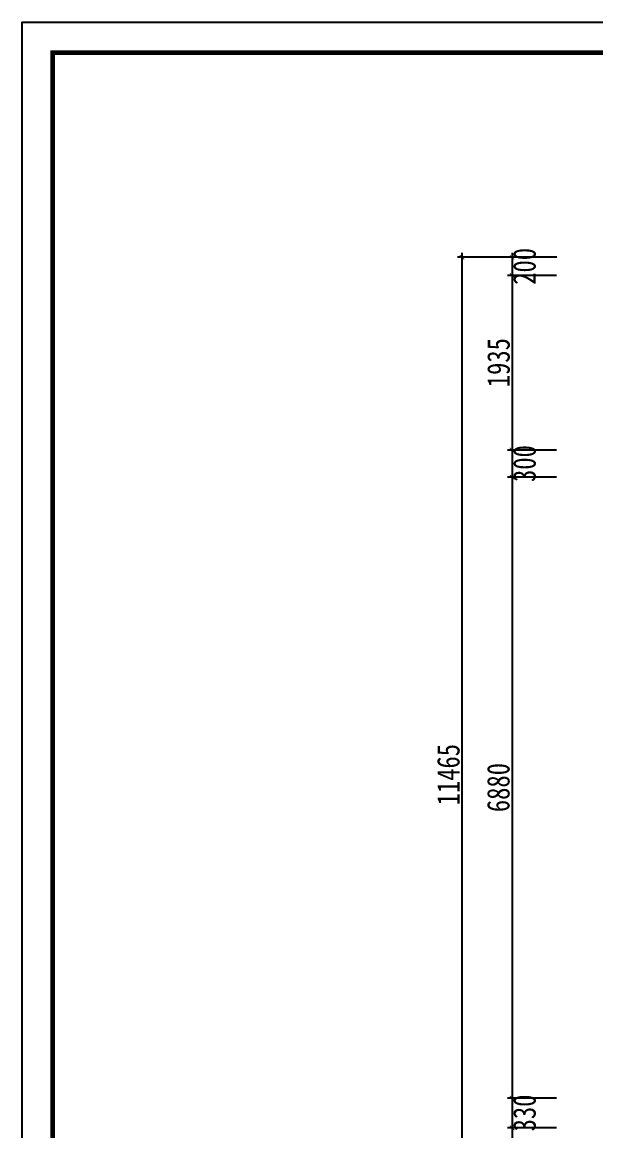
# Model space of a CAD drawing. Header units: millimetres. Extents: x -77055 to 331180, y -861586 to -491011.
# Drawn here: x -77055 to -70698, y -754139 to -741856 of the extents above; entities that cross this region are included whole.
import ezdxf

# ---------------------------------------------------------------- set-up
doc = ezdxf.new("R2010")
doc.units = ezdxf.units.MM
doc.header["$PDMODE"] = 3
for name, color, linetype in [('0-01图框模板说明', 2, 'Continuous'), ('0-02图框细线', 136, 'Continuous'), ('250', 250, 'Continuous')]:
    doc.layers.add(name, color=color, linetype=linetype)
doc.styles.add('DIM', font='simhei.ttf', dxfattribs={"width": 0.8})
doc.dimstyles.new('1-50', dxfattribs={"dimscale": 50, "dimtxt": 5, "dimasz": 1, "dimexe": 1, "dimexo": 0.1, "dimgap": 0.5, "dimtad": 1, "dimdec": 0, "dimdsep": 46, "dimtxsty": 'DIM', "dimblk": 'ARCHTICK', "dimcen": 4, "dimdle": 1, "dimclrd": 3, "dimclre": 3, "dimclrt": 1, "dimadec": 0, "dimazin": 0, "dimtfac": 1, "dimtdec": 0, "dimtmove": 2, "dimatfit": 3, "dimldrblk": 'DOT', "dimfxl": 15, "dimfxlon": 1, "dimarcsym": 0})

# ---------------------------------------------------------------- blocks, each defined once
blk = doc.blocks.new('_ArchTick')
at = {"color": 0, "linetype": 'ByBlock', "const_width": 0.15}
blk.add_lwpolyline([(-0.5, -0.5), (0.5, 0.5)], dxfattribs=at)
blk = doc.blocks.new('*D423')
at = {"layer": '250', "color": 3, "lineweight": -2}
for p, q in [((-71130, -744461), (-71675, -744461)), ((-71625, -744411), (-71625, -744711)), ((-71135, -744661), (-71675, -744661))]:
    blk.add_line(p, q, dxfattribs=at)
at = {"layer": 'Defpoints', "color": 0}
for p in [(-71125, -744461), (-71625, -744661), (-71130, -744661)]:
    blk.add_point(p, dxfattribs=at)
at = {"layer": '250', "color": 3, "lineweight": -2, "xscale": 50, "yscale": 50, "zscale": 50}
for p, rotation in [((-71625, -744461), 90), ((-71625, -744661), 270)]:
    blk.add_blockref('_ArchTick', p, dxfattribs=dict(at, rotation=rotation))
at = {"layer": '250', "color": 1, "insert": (-71487, -744561), "char_height": 250, "attachment_point": 5, "rotation": 90, "style": 'DIM'}
blk.add_mtext('200', dxfattribs=at)
blk = doc.blocks.new('_Dot')
at = {"color": 0, "linetype": 'ByBlock', "lineweight": -2}
blk.add_line((-0.5, 0), (-1, 0), dxfattribs=at)
at = {"color": 0, "linetype": 'ByBlock', "const_width": 0.5}
blk.add_lwpolyline([(-0.25, 0, 1), (0.25, 0, 1)], format="xyb", close=True, dxfattribs=at)
blk = doc.blocks.new('*D424')
at = {"layer": '250', "color": 3, "lineweight": -2}
for p, q in [((-71625, -744611), (-71625, -746646)), ((-71135, -744661), (-71675, -744661)), ((-71295, -746596), (-71675, -746596))]:
    blk.add_line(p, q, dxfattribs=at)
at = {"layer": 'Defpoints', "color": 0}
for p in [(-71130, -744661), (-71625, -746596), (-71290, -746596)]:
    blk.add_point(p, dxfattribs=at)
at = {"layer": '250', "color": 3, "lineweight": -2, "xscale": 50, "yscale": 50, "zscale": 50}
for p, rotation in [((-71625, -744661), 90), ((-71625, -746596), 270)]:
    blk.add_blockref('_ArchTick', p, dxfattribs=dict(at, rotation=rotation))
at = {"layer": '250', "color": 1, "insert": (-71775, -745628), "char_height": 250, "attachment_point": 5, "rotation": 90, "style": 'DIM'}
blk.add_mtext('1935', dxfattribs=at)
blk = doc.blocks.new('*D425')
at = {"layer": '250', "color": 3, "lineweight": -2}
for p, q in [((-71625, -746546), (-71625, -746946)), ((-71135, -746596), (-71675, -746596)), ((-71135, -746896), (-71675, -746896))]:
    blk.add_line(p, q, dxfattribs=at)
at = {"layer": 'Defpoints', "color": 0}
for p in [(-71130, -746596), (-71625, -746896), (-71130, -746896)]:
    blk.add_point(p, dxfattribs=at)
at = {"layer": '250', "color": 3, "lineweight": -2, "xscale": 50, "yscale": 50, "zscale": 50}
for p, rotation in [((-71625, -746596), 90), ((-71625, -746896), 270)]:
    blk.add_blockref('_ArchTick', p, dxfattribs=dict(at, rotation=rotation))
at = {"layer": '250', "color": 1, "insert": (-71487, -746746), "char_height": 250, "attachment_point": 5, "rotation": 90, "style": 'DIM'}
blk.add_mtext('300', dxfattribs=at)
blk = doc.blocks.new('*D426')
at = {"layer": '250', "color": 3, "lineweight": -2}
for p, q in [((-71135, -746896), (-71675, -746896)), ((-71625, -746846), (-71625, -753826)), ((-71135, -753776), (-71675, -753776))]:
    blk.add_line(p, q, dxfattribs=at)
at = {"layer": 'Defpoints', "color": 0}
for p in [(-71130, -746896), (-71625, -753776), (-71130, -753776)]:
    blk.add_point(p, dxfattribs=at)
at = {"layer": '250', "color": 3, "lineweight": -2, "xscale": 50, "yscale": 50, "zscale": 50}
for p, rotation in [((-71625, -746896), 90), ((-71625, -753776), 270)]:
    blk.add_blockref('_ArchTick', p, dxfattribs=dict(at, rotation=rotation))
at = {"layer": '250', "color": 1, "insert": (-71777, -750336), "char_height": 250, "attachment_point": 5, "rotation": 90, "style": 'DIM'}
blk.add_mtext('6880', dxfattribs=at)
blk = doc.blocks.new('*D427')
at = {"layer": '250', "color": 3, "lineweight": -2}
for p, q in [((-71135, -753776), (-71675, -753776)), ((-71625, -753726), (-71625, -754156)), ((-71135, -754106), (-71675, -754106))]:
    blk.add_line(p, q, dxfattribs=at)
at = {"layer": 'Defpoints', "color": 0}
for p in [(-71130, -753776), (-71625, -754106), (-71130, -754106)]:
    blk.add_point(p, dxfattribs=at)
at = {"layer": '250', "color": 3, "lineweight": -2, "xscale": 50, "yscale": 50, "zscale": 50}
for p, rotation in [((-71625, -753776), 90), ((-71625, -754106), 270)]:
    blk.add_blockref('_ArchTick', p, dxfattribs=dict(at, rotation=rotation))
at = {"layer": '250', "color": 1, "insert": (-71487, -753941), "char_height": 250, "attachment_point": 5, "rotation": 90, "style": 'DIM'}
blk.add_mtext('330', dxfattribs=at)
blk = doc.blocks.new('*D428')
at = {"layer": '250', "color": 3, "lineweight": -2}
for p, q in [((-71625, -754056), (-71625, -755736)), ((-71135, -754106), (-71675, -754106)), ((-71135, -755686), (-71675, -755686))]:
    blk.add_line(p, q, dxfattribs=at)
at = {"layer": 'Defpoints', "color": 0}
for p in [(-71130, -754106), (-71625, -755686), (-71130, -755686)]:
    blk.add_point(p, dxfattribs=at)
at = {"layer": '250', "color": 3, "lineweight": -2, "xscale": 50, "yscale": 50, "zscale": 50}
for p, rotation in [((-71625, -754106), 90), ((-71625, -755686), 270)]:
    blk.add_blockref('_ArchTick', p, dxfattribs=dict(at, rotation=rotation))
at = {"layer": '250', "color": 1, "insert": (-71777, -754896), "char_height": 250, "attachment_point": 5, "rotation": 90, "style": 'DIM'}
blk.add_mtext('1580', dxfattribs=at)
blk = doc.blocks.new('*D443')
at = {"layer": '250', "color": 3, "lineweight": -2}
for p, q in [((-71431, -744461), (-72231, -744461)), ((-72181, -744411), (-72181, -755976)), ((-71431, -755926), (-72231, -755926))]:
    blk.add_line(p, q, dxfattribs=at)
at = {"layer": 'Defpoints', "color": 0}
for p in [(-71130, -744461), (-72181, -755926), (-71130, -755926)]:
    blk.add_point(p, dxfattribs=at)
at = {"layer": '250', "color": 3, "lineweight": -2, "xscale": 50, "yscale": 50, "zscale": 50}
for p, rotation in [((-72181, -744461), 90), ((-72181, -755926), 270)]:
    blk.add_blockref('_ArchTick', p, dxfattribs=dict(at, rotation=rotation))
at = {"layer": '250', "color": 1, "insert": (-72331, -750193), "char_height": 250, "attachment_point": 5, "rotation": 90, "style": 'DIM'}
blk.add_mtext('11465', dxfattribs=at)
blk = doc.blocks.new('A$C277C16EF')
at = {"layer": '0-01图框模板说明', "color": 2, "const_width": 49}
blk.add_lwpolyline([(-338, 19745), (-338, 338), (-28062, 338), (-28062, 19745)], close=True, dxfattribs=at)
at = {"layer": '0-02图框细线'}
blk.add_lwpolyline([(0, 20083), (0, 0), (-28400, 0), (-28400, 20083)], close=True, dxfattribs=at)

msp = doc.modelspace()

# ---------------------------------------------------------------- block references
at = {"layer": '250', "color": 7}
msp.add_blockref('A$C277C16EF', (-48655.4, -761938.4), dxfattribs=at)

# ---------------------------------------------------------------- dimensions: what is measured, and where the dimension line sits
for base, p1, p2, picture, middle in [((-71625.4, -744661), (-71125.4, -744461), (-71130.4, -744661), '*D423', (-71487.1, -744561)), ((-71625.4, -746896), (-71130.4, -746596), (-71130.4, -746896), '*D425', (-71487.1, -746746)), ((-71625.4, -754106), (-71130.4, -753776), (-71130.4, -754106), '*D427', (-71487.1, -753941))]:
    dim = msp.add_linear_dim(base=base, p1=p1, p2=p2, angle=270, dimstyle='1-50', dxfattribs=at)
    dim.commit()
    dim.dimension.update_dxf_attribs({"geometry": picture, "text_midpoint": middle, "dimtype": 160})
for base, p1, p2, picture, middle in [((-72181.4, -755926), (-71130.4, -744461), (-71130.4, -755926), '*D443', (-72331.4, -750193.5)), ((-71625.4, -746596), (-71130.4, -744661), (-71290.4, -746596), '*D424', (-71775.4, -745628.5)), ((-71625.4, -753776), (-71130.4, -746896), (-71130.4, -753776), '*D426', (-71776.8, -750336)), ((-71625.4, -755686), (-71130.4, -754106), (-71130.4, -755686), '*D428', (-71776.8, -754896))]:
    dim = msp.add_linear_dim(base=base, p1=p1, p2=p2, angle=270, dimstyle='1-50', dxfattribs=at)
    dim.commit()
    dim.dimension.update_dxf_attribs({"geometry": picture, "text_midpoint": middle})

doc.saveas('drawing.dxf')
